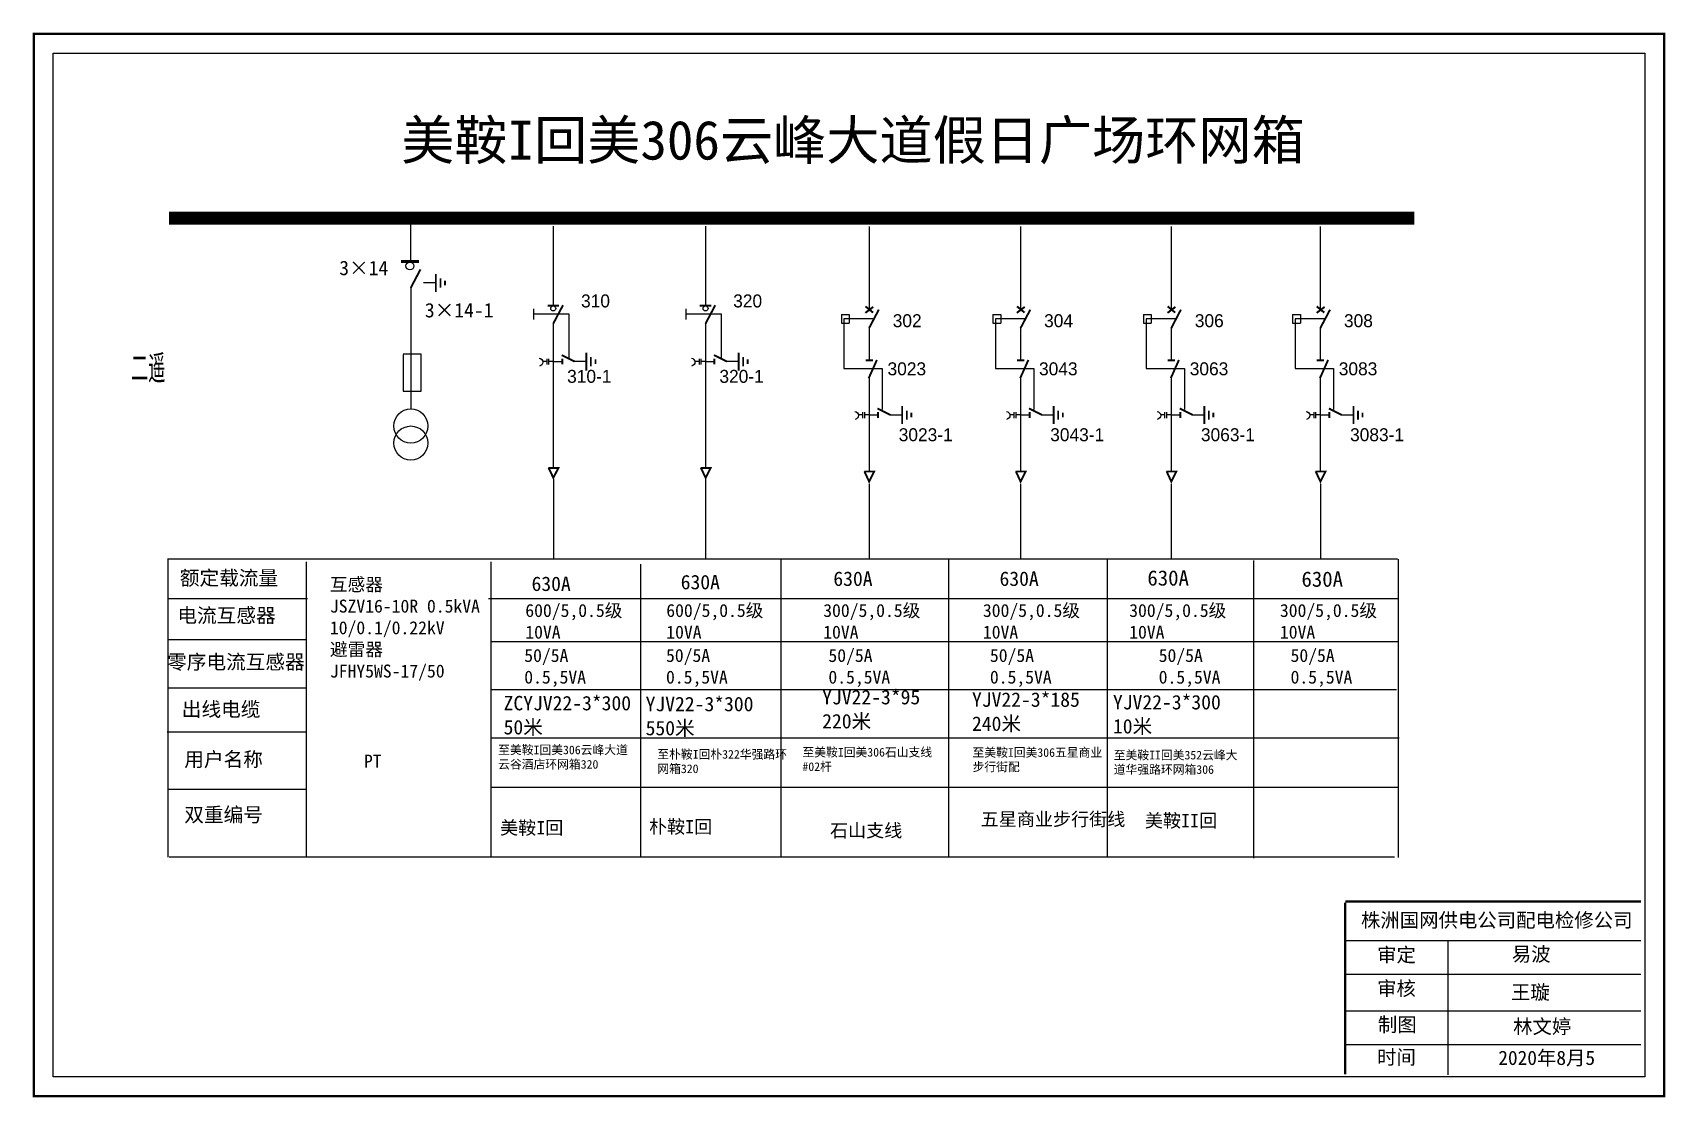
# Model space of a CAD drawing. Extents: x 1152 to 1674, y -469 to -293.
# Drawn here: x 1548.6 to 1674.2, y -377.9 to -296 of the extents above; entities that cross this region are included whole.
import ezdxf

# ---------------------------------------------------------------- set-up
doc = ezdxf.new("R2010")
doc.units = 0
doc.header["$LTSCALE"] = 5
doc.linetypes.add('ACAD_ISO02W100', pattern=[15, 12, -3])
doc.linetypes.add('CENTER', pattern=[50.8, 31.75, -6.35, 6.35, -6.35])
doc.layers.get('0').update_dxf_attribs({"linetype": 'CONTINUOUS'})
doc.layers.add('2', color=7, linetype='CONTINUOUS')
doc.layers.add('3', color=7, linetype='CONTINUOUS')
doc.styles.add('hztxt_txtstyle_0.00_0_0', font='simkai.ttf')
doc.styles.add('hztxt_txtstyle_1.80_0_0', font='', dxfattribs={"height": 1.8, "bigfont": 'hztxt.shx'})
doc.styles.add('hztxt_txtstyle_2.70_0_0', font='simkai.ttf', dxfattribs={"height": 2.7})
doc.styles.add('字体', font='simkai_0.ttf', dxfattribs={"height": 2.5})
doc.styles.add('宋体', font='tssdeng.shx', dxfattribs={"width": 0.7, "height": 5, "bigfont": 'tssdchn.shx'})
doc.styles.get('hztxt_txtstyle_1.80_0_0').set_extended_font_data('hztxt')

# ---------------------------------------------------------------- blocks, each defined once
blk = doc.blocks.new('JD')
for points in [[(-2, 0.2), (-2, -0.2), (2, 0.2), (2, -0.2)], [(1, -1.2), (1, -0.8), (-1, -1.2), (-1, -0.8)], [(-0.5, -1.8), (-0.5, -2.2), (0.5, -1.8), (0.5, -2.2)]]:
    blk.add_trace(points)

msp = doc.modelspace()

# ---------------------------------------------------------------- linework, layer by layer
at = {"color": 0}
for p, q in [((1577.64, -310.3, 0.01), (1577.64, -313.59, 0.01)), ((1588.62, -310.9, 0.01), (1588.62, -317.01, 0.01)), ((1600.34, -310.9, 0.01), (1600.34, -317.01, 0.01)), ((1612.93, -310.94, 0.01), (1612.93, -317.35, 0.01)), ((1624.59, -310.94, 0.01), (1624.59, -317.35, 0.01)), ((1636.19, -310.94, 0.01), (1636.19, -317.35, 0.01)), ((1647.66, -310.94, 0.01), (1647.66, -317.35, 0.01)), ((1578.64, -315.25, 0.01), (1579.58, -315.25, 0.01)), ((1577.65, -315.62, 0.01), (1577.65, -324.95, 0.01)), ((1610.8, -317.7, 0.01), (1611.4, -317.7, 0.01)), ((1610.8, -317.7, 0.01), (1610.8, -318.36, 0.01)), ((1611.4, -317.7, 0.01), (1611.4, -318.36, 0.01)), ((1622.46, -317.7, 0.01), (1623.06, -317.7, 0.01)), ((1622.46, -317.7, 0.01), (1622.46, -318.36, 0.01)), ((1623.06, -317.7, 0.01), (1623.06, -318.36, 0.01)), ((1634.05, -317.7, 0.01), (1634.65, -317.7, 0.01)), ((1634.05, -317.7, 0.01), (1634.05, -318.36, 0.01)), ((1634.65, -317.7, 0.01), (1634.65, -318.36, 0.01)), ((1645.53, -317.7, 0.01), (1646.13, -317.7, 0.01)), ((1645.53, -317.7, 0.01), (1645.53, -318.36, 0.01)), ((1646.13, -317.7, 0.01), (1646.13, -318.36, 0.01)), ((1588.62, -318.38, 0.01), (1588.62, -329.48, 0.01)), ((1600.34, -318.38, 0.01), (1600.34, -329.48, 0.01)), ((1610.8, -318.36, 0.01), (1611.4, -318.36, 0.01)), ((1612.93, -318.71, 0.01), (1612.93, -321.19, 0.01)), ((1622.46, -318.36, 0.01), (1623.06, -318.36, 0.01)), ((1624.59, -318.71, 0.01), (1624.59, -321.19, 0.01)), ((1634.05, -318.36, 0.01), (1634.65, -318.36, 0.01)), ((1636.19, -318.71, 0.01), (1636.19, -321.19, 0.01)), ((1645.53, -318.36, 0.01), (1646.13, -318.36, 0.01)), ((1647.66, -318.71, 0.01), (1647.66, -321.19, 0.01)), ((1588.62, -321.32, 0.01), (1589.31, -321.32, 0.01)), ((1590.22, -321.3, 0.01), (1591.16, -321.3, 0.01)), ((1600.34, -321.32, 0.01), (1601.03, -321.32, 0.01)), ((1601.94, -321.3, 0.01), (1602.88, -321.3, 0.01)), ((1612.93, -322.43, 0.01), (1612.93, -329.73, 0.01)), ((1624.59, -322.43, 0.01), (1624.59, -329.73, 0.01)), ((1636.19, -322.43, 0.01), (1636.19, -329.73, 0.01)), ((1647.66, -322.43, 0.01), (1647.66, -329.73, 0.01)), ((1612.93, -325.43, 0.01), (1613.62, -325.43, 0.01)), ((1614.52, -325.41, 0.01), (1615.46, -325.41, 0.01)), ((1624.59, -325.43, 0.01), (1625.28, -325.43, 0.01)), ((1626.18, -325.41, 0.01), (1627.12, -325.41, 0.01)), ((1636.19, -325.43, 0.01), (1636.88, -325.43, 0.01)), ((1637.78, -325.41, 0.01), (1638.72, -325.41, 0.01)), ((1647.66, -325.43, 0.01), (1648.35, -325.43, 0.01)), ((1649.26, -325.41, 0.01), (1650.2, -325.41, 0.01)), ((1569.7, -339.58, 0.01), (1558.99, -339.58, 0.01)), ((1569.66, -342.73, 0.01), (1558.95, -342.73, 0.01)), ((1569.66, -346.44, 0.01), (1558.95, -346.44, 0.01)), ((1569.62, -349.83, 0.01), (1558.91, -349.83, 0.01)), ((1569.66, -354.24, 0.01), (1558.95, -354.24, 0.01))]:
    msp.add_line(p, q, dxfattribs=at)
at = {"color": 0, "linetype": 'ACAD_ISO02W100'}
for p, q in [((1613.23, -318.05, 0.01), (1610.99, -318.05, 0.01)), ((1610.99, -318.05, 0.01), (1610.99, -321.86, 0.01)), ((1624.89, -318.05, 0.01), (1622.65, -318.05, 0.01)), ((1622.65, -318.05, 0.01), (1622.65, -321.86, 0.01)), ((1636.49, -318.05, 0.01), (1634.25, -318.05, 0.01)), ((1634.25, -318.05, 0.01), (1634.25, -321.86, 0.01)), ((1647.96, -318.05, 0.01), (1645.72, -318.05, 0.01)), ((1645.72, -318.05, 0.01), (1645.72, -321.86, 0.01)), ((1610.99, -321.86, 0.01), (1613.94, -321.86, 0.01)), ((1613.94, -321.86, 0.01), (1613.94, -325, 0.01)), ((1622.65, -321.86, 0.01), (1625.6, -321.86, 0.01)), ((1625.6, -321.86, 0.01), (1625.6, -325, 0.01)), ((1634.25, -321.86, 0.01), (1637.2, -321.86, 0.01)), ((1637.2, -321.86, 0.01), (1637.2, -325, 0.01)), ((1645.72, -321.86, 0.01), (1648.68, -321.86, 0.01)), ((1648.68, -321.86, 0.01), (1648.68, -325, 0.01))]:
    msp.add_line(p, q, dxfattribs=at)
at = {"color": 0, "linetype": 'CENTER'}
for p, q in [((1588.63, -330.38, 0.01), (1588.63, -336.51, 0.01)), ((1600.35, -330.38, 0.01), (1600.35, -336.51, 0.01)), ((1612.93, -330.72, 0.01), (1612.93, -336.48, 0.01)), ((1624.59, -330.72, 0.01), (1624.59, -336.48, 0.01)), ((1636.19, -330.72, 0.01), (1636.19, -336.48, 0.01)), ((1647.67, -330.72, 0.01), (1647.67, -336.48, 0.01))]:
    msp.add_line(p, q, dxfattribs=at)
at = {"color": 0, "linetype": 'Continuous'}
for p, q in [((1558.93, -336.5, 0.01), (1653.59, -336.5, 0.01)), ((1558.97, -359.44, 0.01), (1558.97, -336.5, 0.01)), ((1569.6, -336.74, 0.01), (1569.6, -359.44, 0.01)), ((1583.81, -336.74, 0.01), (1583.81, -359.44, 0.01)), ((1606.15, -336.54, 0.01), (1606.15, -359.44, 0.01)), ((1619.05, -336.54, 0.01), (1619.05, -359.44, 0.01)), ((1631.25, -336.56, 0.01), (1631.25, -359.45, 0.01)), ((1642.51, -336.63, 0.01), (1642.51, -359.53, 0.01)), ((1653.65, -336.51, 0.01), (1653.65, -359.46, 0.01)), ((1595.33, -336.9, 0.01), (1595.33, -359.42, 0.01)), ((1583.64, -339.56, 0.01), (1653.63, -339.56, 0.01)), ((1583.81, -342.86, 0.01), (1653.65, -342.86, 0.01)), ((1583.81, -346.54, 0.01), (1653.53, -346.54, 0.01)), ((1583.81, -350.27, 0.01), (1653.72, -350.27, 0.01)), ((1583.81, -354.06, 0.01), (1653.63, -354.06, 0.01)), ((1653.38, -359.44, 0.01), (1559.05, -359.44, 0.01)), ((1649.58, -365.84, 0.01), (1672.34, -365.84, 0.01)), ((1657.48, -365.84, 0.01), (1657.48, -376.18, 0.01)), ((1649.58, -368.43, 0.01), (1672.34, -368.43, 0.01)), ((1649.58, -371.26, 0.01), (1672.34, -371.26, 0.01)), ((1649.58, -373.85, 0.01), (1672.34, -373.85, 0.01))]:
    msp.add_line(p, q, dxfattribs=at)
at = {"color": 0, "linetype": 'Continuous', "const_width": 0.182, "elevation": 0.01}
msp.add_lwpolyline([(1548.64, -296.12), (1674.13, -296.12), (1674.13, -377.82), (1548.64, -377.82)], close=True, dxfattribs=at)
at = {"color": 0, "linetype": 'Continuous', "elevation": 0.01}
msp.add_lwpolyline([(1550.12, -297.6), (1672.65, -297.6), (1672.65, -376.35), (1550.12, -376.35)], close=True, dxfattribs=at)
at = {"color": 0, "elevation": 0.01}
for points, const_width in [([(1559.05, -310.3), (1654.89, -310.3)], 0.998), ([(1576.89, -313.63), (1578.29, -313.63)], 0.238), ([(1577.65, -315.66), (1578.4, -314.24)], 0.15), ([(1588.18, -317.03), (1589.06, -317.03)], 0.15), ([(1588.62, -318.41), (1589.37, -316.99)], 0.15), ([(1599.9, -317.03), (1600.78, -317.03)], 0.15), ([(1600.34, -318.41), (1601.09, -316.99)], 0.15), ([(1612.64, -317.58), (1613.25, -317.12)], 0.15), ([(1612.65, -317.08), (1613.24, -317.56)], 0.15), ([(1612.93, -318.75), (1613.68, -317.33)], 0.15), ([(1624.31, -317.08), (1624.9, -317.56)], 0.15), ([(1624.3, -317.58), (1624.91, -317.12)], 0.15), ([(1624.59, -318.75), (1625.34, -317.33)], 0.15), ([(1635.91, -317.08), (1636.49, -317.56)], 0.15), ([(1635.9, -317.58), (1636.51, -317.12)], 0.15), ([(1636.19, -318.75), (1636.93, -317.33)], 0.15), ([(1647.38, -317.58), (1647.99, -317.12)], 0.15), ([(1647.38, -317.08), (1647.97, -317.56)], 0.15), ([(1647.66, -318.75), (1648.41, -317.33)], 0.15), ([(1589.28, -320.83), (1590.27, -321.32)], 0.15), ([(1589.31, -321.09), (1589.31, -321.55)], 0.15), ([(1600.99, -320.83), (1601.99, -321.32)], 0.15), ([(1601.03, -321.09), (1601.03, -321.55)], 0.15), ([(1612.66, -321.23), (1613.22, -321.23)], 0.15), ([(1612.9, -322.61), (1613.53, -321.2)], 0.15), ([(1624.32, -321.23), (1624.87, -321.23)], 0.15), ([(1624.56, -322.61), (1625.19, -321.2)], 0.15), ([(1635.92, -321.23), (1636.47, -321.23)], 0.15), ([(1636.15, -322.61), (1636.78, -321.2)], 0.15), ([(1647.39, -321.23), (1647.95, -321.23)], 0.15), ([(1647.63, -322.61), (1648.26, -321.2)], 0.15), ([(1613.58, -324.93), (1614.58, -325.43)], 0.15), ([(1613.62, -325.2), (1613.62, -325.66)], 0.15), ([(1625.24, -324.93), (1626.24, -325.43)], 0.15), ([(1625.28, -325.2), (1625.28, -325.66)], 0.15), ([(1636.84, -324.93), (1637.84, -325.43)], 0.15), ([(1636.88, -325.2), (1636.88, -325.66)], 0.15), ([(1648.32, -324.93), (1649.31, -325.43)], 0.15), ([(1648.35, -325.2), (1648.35, -325.66)], 0.15), ([(1588.25, -329.5), (1589.02, -329.5), (1588.63, -330.27), (1588.26, -329.49)], 0.15), ([(1599.97, -329.5), (1600.74, -329.5), (1600.35, -330.27), (1599.98, -329.49)], 0.15), ([(1612.56, -329.78), (1613.32, -329.78), (1612.93, -330.55), (1612.57, -329.77)], 0.15), ([(1624.22, -329.78), (1624.98, -329.78), (1624.59, -330.55), (1624.23, -329.77)], 0.15), ([(1635.82, -329.78), (1636.58, -329.78), (1636.19, -330.55), (1635.83, -329.77)], 0.15), ([(1647.29, -329.78), (1648.06, -329.78), (1647.67, -330.55), (1647.3, -329.77)], 0.15)]:
    msp.add_lwpolyline(points, dxfattribs=dict(at, const_width=const_width))
for points in [[(1587.11, -317.26), (1587.11, -318.09)], [(1598.83, -317.26), (1598.83, -318.09)], [(1577.06, -320.79), (1577.06, -323.59), (1578.45, -323.59), (1578.45, -320.76), (1577.06, -320.76)], [(1588.12, -321.32), (1587.8, -321.32)], [(1588.12, -321.11), (1588.12, -321.56)], [(1588.26, -321.11), (1588.26, -321.56)], [(1588.62, -321.32), (1588.26, -321.32)], [(1599.84, -321.32), (1599.52, -321.32)], [(1599.84, -321.11), (1599.84, -321.56)], [(1599.98, -321.11), (1599.98, -321.56)], [(1600.34, -321.32), (1599.98, -321.32)], [(1612.43, -325.42), (1612.11, -325.42)], [(1612.43, -325.21), (1612.43, -325.67)], [(1612.57, -325.21), (1612.57, -325.67)], [(1612.93, -325.42), (1612.57, -325.42)], [(1624.08, -325.42), (1623.77, -325.42)], [(1624.08, -325.21), (1624.08, -325.67)], [(1624.22, -325.21), (1624.22, -325.67)], [(1624.59, -325.42), (1624.22, -325.42)], [(1635.68, -325.42), (1635.37, -325.42)], [(1635.68, -325.21), (1635.68, -325.67)], [(1635.82, -325.21), (1635.82, -325.67)], [(1636.18, -325.42), (1635.82, -325.42)], [(1647.16, -325.42), (1646.84, -325.42)], [(1647.16, -325.21), (1647.16, -325.67)], [(1647.3, -325.21), (1647.3, -325.67)], [(1647.66, -325.42), (1647.3, -325.42)]]:
    msp.add_lwpolyline(points, dxfattribs=at)
at = {"color": 0, "linetype": 'ACAD_ISO02W100', "elevation": 0.01}
for points in [[(1589.85, -321.09), (1589.85, -317.68), (1587.11, -317.68)], [(1601.57, -321.09), (1601.57, -317.68), (1598.83, -317.68)]]:
    msp.add_lwpolyline(points, dxfattribs=at)
at = {"color": 0, "elevation": 0.01}
for points in [[(1587.54, -321.06, -0.877934), (1587.55, -321.67)], [(1599.25, -321.06, -0.877934), (1599.27, -321.67)], [(1611.84, -325.16, -0.877934), (1611.85, -325.77)], [(1623.5, -325.16, -0.877934), (1623.51, -325.77)], [(1635.1, -325.16, -0.877934), (1635.11, -325.77)], [(1646.57, -325.16, -0.877934), (1646.59, -325.77)]]:
    msp.add_lwpolyline(points, format="xyb", dxfattribs=at)
at = {"color": 0, "linetype": 'Continuous', "const_width": 0.182, "elevation": 0.01}
msp.add_lwpolyline([(1649.58, -362.94), (1649.57, -376.14)], dxfattribs=at)
at = {"color": 0, "linetype": 'Continuous', "const_width": 0.182}
msp.add_lwpolyline([(1649.58, -362.86), (1672.34, -362.86)], dxfattribs=at)
at = {"color": 0}
for centre, radius in [((1577.59, -313.97, 0.01), 0.305), ((1588.62, -317.24, 0.01), 0.192), ((1600.34, -317.24, 0.01), 0.192)]:
    msp.add_circle(centre, radius, dxfattribs=at)
at = {"layer": '2', "color": 0}
for centre in [(1577.66, -326.28, 0.01), (1577.66, -327.59, 0.01)]:
    msp.add_circle(centre, 1.31, dxfattribs=at)

# ---------------------------------------------------------------- block references
at = {"color": 0, "xscale": 0.3494655254594932, "yscale": 0.3494655254594932, "zscale": 0.3494655254595134, "rotation": 90}
for p in [(1579.59, -315.28, 0.01), (1591.17, -321.33, 0.01), (1602.89, -321.33, 0.01), (1615.48, -325.44, 0.01), (1627.14, -325.44, 0.01), (1638.73, -325.44, 0.01), (1650.21, -325.44, 0.01)]:
    msp.add_blockref('JD', p, dxfattribs=at)

# ---------------------------------------------------------------- texts
at = {"color": 0, "linetype": 'Continuous', "style": 'hztxt_txtstyle_2.70_0_0'}
for s, p in [('3×14', (1572.15, -314.68, 0.01)), ('3×14-1', (1578.74, -317.93, 0.01))]:
    msp.add_text(s, height=1.109, dxfattribs=at).set_placement(p)
at = {"color": 0, "style": 'hztxt_txtstyle_1.80_0_0'}
for s, p in [('310', (1590.76, -317.16, 0.01)), ('320', (1602.47, -317.16, 0.01)), ('302', (1614.75, -318.68, 0.01)), ('304', (1626.4, -318.68, 0.01)), ('306', (1638, -318.68, 0.01)), ('308', (1649.48, -318.68, 0.01)), ('3023', (1614.35, -322.38, 0.01)), ('3043', (1626.01, -322.38, 0.01)), ('3063', (1637.61, -322.38, 0.01)), ('3083', (1649.08, -322.38, 0.01)), ('310-1', (1589.69, -322.96, 0.01)), ('320-1', (1601.41, -322.96, 0.01)), ('3023-1', (1615.21, -327.45, 0.01)), ('3043-1', (1626.87, -327.45, 0.01)), ('3063-1', (1638.47, -327.45, 0.01)), ('3083-1', (1649.95, -327.45, 0.01))]:
    msp.add_text(s, height=0.998, dxfattribs=at).set_placement(p)
at = {"color": 7, "linetype": 'Continuous', "true_color": 0xffffff, "attachment_point": 1}
for s, insert, char_height, width, style in [('美鞍I回美306云峰大道假日广场环网箱', (1576.92, -302.79, 0.01), 3, 90.5642, '字体'), ('{\\fSimSun|b0|i0|c134|p2;YJV22-3*95\\P220米}', (1609.32, -346.58), 1.1094, 17.8852, 'hztxt_txtstyle_2.70_0_0'), ('{\\fSimSun|b0|i0|c134|p2;YJV22-3*185\\P240米}', (1620.85, -346.77), 1.1094, 17.8852, 'hztxt_txtstyle_2.70_0_0'), ('{\\fSimSun|b0|i0|c134|p2;ZCYJV22-3*300\\P50米}', (1584.8, -347.04, 0.01), 1.1094, 17.8852, 'hztxt_txtstyle_2.70_0_0'), ('{\\fSimSun|b0|i0|c134|p2;YJV22-3*300\\P550米}', (1595.73, -347.11, 0.01), 1.1094, 17.8852, 'hztxt_txtstyle_2.70_0_0'), ('{\\fSimSun|b0|i0|c134|p2;YJV22-3*300\\P10米}', (1631.7, -346.97), 1.1094, 17.8852, 'hztxt_txtstyle_2.70_0_0'), ('{\\fSimSun|b0|i0|c134|p2;至美鞍I回美306云峰大道云谷酒店环网箱320}', (1584.38, -350.86, 0.01), 0.6656, 10.0352, 'hztxt_txtstyle_2.70_0_0'), ('{\\fSimSun|b0|i0|c134|p2;至朴鞍I回朴322华强路环网箱320}', (1596.63, -351.2, 0.01), 0.6656, 10.0352, 'hztxt_txtstyle_2.70_0_0'), ('{\\fSimSun|b0|i0|c134|p2;至美鞍I回美306石山支线#02杆}', (1607.8, -351.04), 0.6656, 10.0352, 'hztxt_txtstyle_2.70_0_0'), ('{\\fSimSun|b0|i0|c134|p2;至美鞍I回美306五星商业步行街配}', (1620.89, -351.06), 0.6656, 10.0352, 'hztxt_txtstyle_2.70_0_0'), ('{\\fSimSun|b0|i0|c134|p2;至美鞍II回美352云峰大道华强路环网箱306}', (1631.76, -351.26), 0.6656, 10.0352, 'hztxt_txtstyle_2.70_0_0'), ('{\\fSimSun|b0|i0|c134|p2;美鞍I回}', (1584.53, -356.67, 0.01), 1.02, 10.9899, 'hztxt_txtstyle_2.70_0_0'), ('{\\fSimSun|b0|i0|c134|p2;朴鞍I回}', (1595.99, -356.59, 0.01), 1.02, 10.9899, 'hztxt_txtstyle_2.70_0_0'), ('{\\fSimSun|b0|i0|c134|p2;石山支线}', (1609.92, -356.88, 0.01), 1.02, 10.9899, 'hztxt_txtstyle_2.70_0_0'), ('{\\fSimSun|b0|i0|c134|p2;五星商业步行街线}', (1621.52, -356.01, 0.01), 1.02, 10.9899, 'hztxt_txtstyle_2.70_0_0'), ('{\\fSimSun|b0|i0|c134|p2;美鞍II回}', (1634.16, -356.12), 1.02, 10.9899, 'hztxt_txtstyle_2.70_0_0'), ('株洲国网供电公司配电检修公司', (1650.79, -363.74), 1.0944, 29.9201, '字体'), ('易波', (1662.4, -366.35, 0.01), 1.094, 8.5588, '字体'), ('王璇', (1662.34, -369.28, 0.01), 1.094, 8.5588, '字体'), ('2020年8月5', (1661.36, -374.33, 0.01), 1.094, 16.0081, '字体')]:
    msp.add_mtext(s, dxfattribs=dict(at, insert=insert, char_height=char_height, width=width, style=style))
at = {"color": 0, "linetype": 'Continuous', "attachment_point": 1}
for s, insert, char_height, width, style in [('{\\fSimSun|b0|i0|c134|p2;额定载流量}', (1559.88, -337.41, 0.01), 1.1094, 17.8852, 'hztxt_txtstyle_2.70_0_0'), ('\\A1;{\\fSimSun|b0|i0|c134|p2;互感器\\PJSZV16-10R 0.5kVA\\P10/0.1/0.22kV\\P避雷器\\PJFHY5WS-17/50}', (1571.43, -337.97, 0.01), 0.9985, 18.4113, 'hztxt_txtstyle_2.70_0_0'), ('{\\fSimSun|b0|i0|c134|p2;630A}', (1586.95, -337.86, 0.01), 1.1094, 17.8852, 'hztxt_txtstyle_2.70_0_0'), ('{\\fSimSun|b0|i0|c134|p2;630A}', (1598.43, -337.73, 0.01), 1.1094, 17.8852, 'hztxt_txtstyle_2.70_0_0'), ('{\\fSimSun|b0|i0|c134|p2;630A}', (1610.18, -337.47, 0.01), 1.1094, 17.8852, 'hztxt_txtstyle_2.70_0_0'), ('{\\fSimSun|b0|i0|c134|p2;630A}', (1622.97, -337.47, 0.01), 1.1094, 17.8852, 'hztxt_txtstyle_2.70_0_0'), ('{\\fSimSun|b0|i0|c134|p2;630A}', (1634.35, -337.38, 0.01), 1.1757, 9.454, 'hztxt_txtstyle_0.00_0_0'), ('{\\fSimSun|b0|i0|c134|p2;630A}', (1646.21, -337.47, 0.01), 1.1757, 9.454, 'hztxt_txtstyle_0.00_0_0'), ('{\\fSimSun|b0|i0|c134|p2;电流互感器}', (1559.69, -340.29, 0.01), 1.1094, 17.8852, 'hztxt_txtstyle_2.70_0_0'), ('\\A1;{\\fSimSun|b0|i0|c134|p2;600/5,0.5级\\P10VA}', (1586.47, -339.97, 0.01), 0.9985, 18.4113, 'hztxt_txtstyle_2.70_0_0'), ('\\A1;{\\fSimSun|b0|i0|c134|p2;600/5,0.5级\\P10VA}', (1597.32, -339.97, 0.01), 0.9985, 18.4113, 'hztxt_txtstyle_2.70_0_0'), ('\\A1;{\\fSimSun|b0|i0|c134|p2;300/5,0.5级\\P10VA}', (1609.4, -339.97, 0.01), 0.9985, 18.4113, 'hztxt_txtstyle_2.70_0_0'), ('\\A1;{\\fSimSun|b0|i0|c134|p2;300/5,0.5级\\P10VA}', (1621.69, -339.97, 0.01), 0.9985, 18.4113, 'hztxt_txtstyle_2.70_0_0'), ('\\A1;{\\fSimSun|b0|i0|c134|p2;300/5,0.5级\\P10VA}', (1632.95, -339.97, 0.01), 0.9985, 18.4113, 'hztxt_txtstyle_2.70_0_0'), ('\\A1;{\\fSimSun|b0|i0|c134|p2;300/5,0.5级\\P10VA}', (1644.55, -339.97, 0.01), 0.9985, 18.4113, 'hztxt_txtstyle_2.70_0_0'), ('{\\fSimSun|b0|i0|c134|p2;零序电流互感器}', (1558.9, -343.87, 0.01), 1.1094, 17.8852, 'hztxt_txtstyle_2.70_0_0'), ('{\\fSimSun|b0|i0|c134|p2;50/5A\\P0.5,5VA}', (1586.39, -343.43, 0.01), 0.9985, 17.8852, 'hztxt_txtstyle_2.70_0_0'), ('{\\fSimSun|b0|i0|c134|p2;50/5A\\P0.5,5VA}', (1597.3, -343.43, 0.01), 0.9985, 17.8852, 'hztxt_txtstyle_2.70_0_0'), ('{\\fSimSun|b0|i0|c134|p2;50/5A\\P0.5,5VA}', (1609.8, -343.43, 0.01), 0.9985, 17.8852, 'hztxt_txtstyle_2.70_0_0'), ('{\\fSimSun|b0|i0|c134|p2;50/5A\\P0.5,5VA}', (1622.23, -343.43, 0.01), 0.9985, 17.8852, 'hztxt_txtstyle_2.70_0_0'), ('{\\fSimSun|b0|i0|c134|p2;50/5A\\P0.5,5VA}', (1635.22, -343.43, 0.01), 0.9985, 17.8852, 'hztxt_txtstyle_2.70_0_0'), ('{\\fSimSun|b0|i0|c134|p2;50/5A\\P0.5,5VA}', (1645.37, -343.43, 0.01), 0.9985, 17.8852, 'hztxt_txtstyle_2.70_0_0'), ('{\\fSimSun|b0|i0|c134|p2;出线电缆}', (1560.03, -347.51, 0.01), 1.1094, 17.8852, 'hztxt_txtstyle_2.70_0_0'), ('{\\fSimSun|b0|i0|c134|p2;用户名称}', (1560.22, -351.36, 0.01), 1.1094, 17.8852, 'hztxt_txtstyle_2.70_0_0'), ('{\\fSimSun|b0|i0|c134|p2;PT}', (1574.05, -351.56, 0.01), 1.0024, 7.7986, 'hztxt_txtstyle_0.00_0_0'), ('{\\fSimSun|b0|i0|c134|p2;双重编号}', (1560.22, -355.62, 0.01), 1.1094, 17.8852, 'hztxt_txtstyle_2.70_0_0'), ('\\f\uffbfﾬￌﾣﾤ_GB2312|b0|i0|c134|p49;审定', (1652.03, -366.41, 0.01), 1.0944, 8.5588, '字体'), ('\\f\uffbfﾬￌﾣﾤ_GB2312|b0|i0|c134|p49;审核', (1652.03, -368.99, 0.01), 1.0944, 8.5588, '字体'), ('\\f\uffbfﾬￌﾣﾤ_GB2312|b0|i0|c134|p49;制图', (1652.09, -371.77, 0.01), 1.0944, 8.5588, '字体'), ('林文婷', (1662.5, -371.92, 0.01), 1.094, 8.5588, '字体'), ('\\f\uffbfﾬￌﾣﾤ_GB2312|b0|i0|c134|p49;时间', (1652.03, -374.28, 0.01), 1.0944, 8.5588, '字体')]:
    msp.add_mtext(s, dxfattribs=dict(at, insert=insert, char_height=char_height, width=width, style=style))
at = {"layer": '3', "color": 0, "style": '宋体', "width": 0.65}
msp.add_text('二遥', height=2.143, dxfattribs=at).set_placement((1556.12, -322.95, -0.01))

doc.saveas('drawing.dxf')
